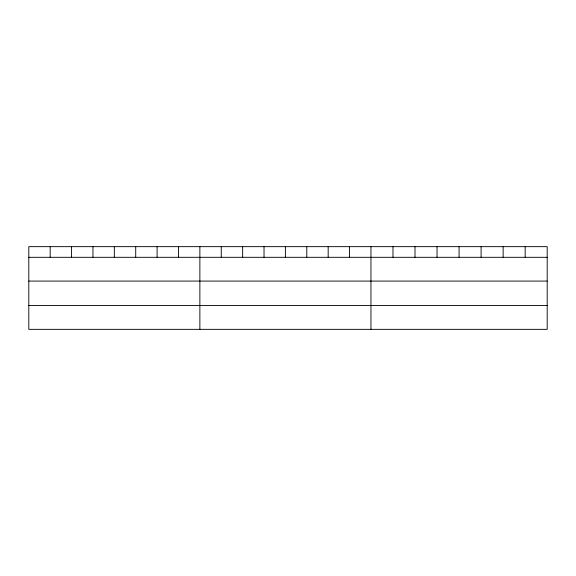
<?xml version="1.0" encoding="UTF-8"?>
<svg xmlns="http://www.w3.org/2000/svg" width="576" height="576" viewBox="0 0 576 576"><rect width="100%" height="100%" fill="white"/><g stroke="black" fill="none" stroke-linecap="round" stroke-linejoin="round"><path stroke-width="0.86" d="M547.2 281.074L547.2 246.658L28.8 246.658L28.8 329.342L547.2 329.342L547.2 281.074L28.8 281.074M28.8 257.306L547.2 257.306M28.8 305.568L547.2 305.568M525.168 246.658L525.168 257.306M503.136 246.658L503.136 257.306M481.104 246.658L481.104 257.306M459.072 246.658L459.072 257.306M437.04 246.658L437.04 257.306M415.008 246.658L415.008 257.306M392.976 246.658L392.976 257.306M370.944 246.658L370.944 329.342M349.56 246.658L349.56 257.306M328.176 246.658L328.176 257.306M306.792 246.658L306.792 257.306M285.408 246.658L285.408 257.306M264.024 246.658L264.024 257.306M242.64 246.658L242.64 257.306M221.256 246.658L221.256 257.306M199.872 246.658L199.872 329.342M178.488 246.658L178.488 257.306M157.104 246.658L157.104 257.306M135.72 246.658L135.72 257.306M114.336 246.658L114.336 257.306M92.952 246.658L92.952 257.306M71.568 246.658L71.568 257.306M50.184 246.658L50.184 257.306"/></g></svg>
